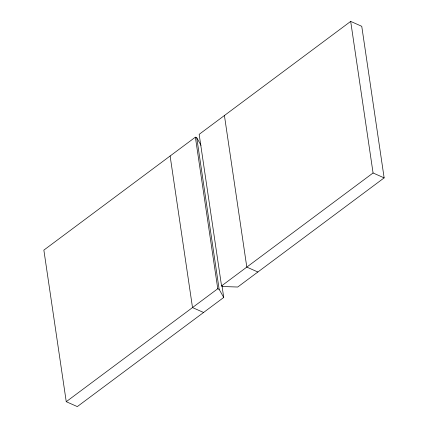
<?xml version="1.0" encoding="UTF-8"?>
<svg xmlns="http://www.w3.org/2000/svg" width="428" height="428" viewBox="0 0 428 428"><rect width="100%" height="100%" fill="white"/><g stroke="black" fill="none" stroke-linecap="round" stroke-linejoin="round"><path stroke-width="0.64" d="M201.021 145.301L196.762 137.784L195.377 137.169L43.859 250.113L66.244 401.694L77.313 406.6L223.732 297.46L221.977 285.594M350.687 21.4L199.164 134.344L221.549 285.925L222.935 286.535L237.722 287.028L384.141 177.888L361.756 26.306L350.687 21.4L373.072 172.976L384.141 177.888M66.244 401.694L217.761 288.745L219.147 289.36L223.732 297.46M221.549 285.925L373.072 172.976M257.875 272.005L246.801 267.099L224.422 115.523M203.578 312.477L192.509 307.572L170.125 155.995M196.762 137.784L219.147 289.36M195.377 137.169L217.761 288.745"/></g></svg>
